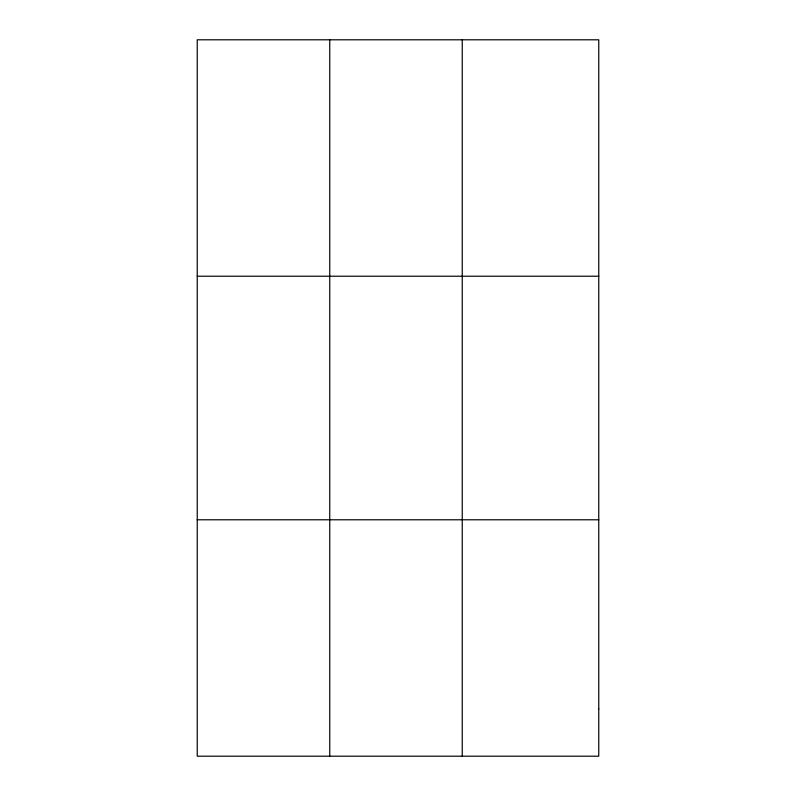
<?xml version="1.0" encoding="UTF-8"?>
<svg xmlns="http://www.w3.org/2000/svg" width="796" height="796" viewBox="0 0 796 796"><rect width="100%" height="100%" fill="white"/><g stroke="black" fill="none" stroke-linecap="round" stroke-linejoin="round"><path stroke-width="1.19" d="M329.743 756.2L329.743 39.8M462.247 756.2L462.247 39.8M197.239 276.212L598.761 276.212M197.239 519.788L598.761 519.788M598.761 708.918L598.761 756.2L197.239 756.2L197.239 39.8L598.761 39.8L598.761 708.918"/></g></svg>
